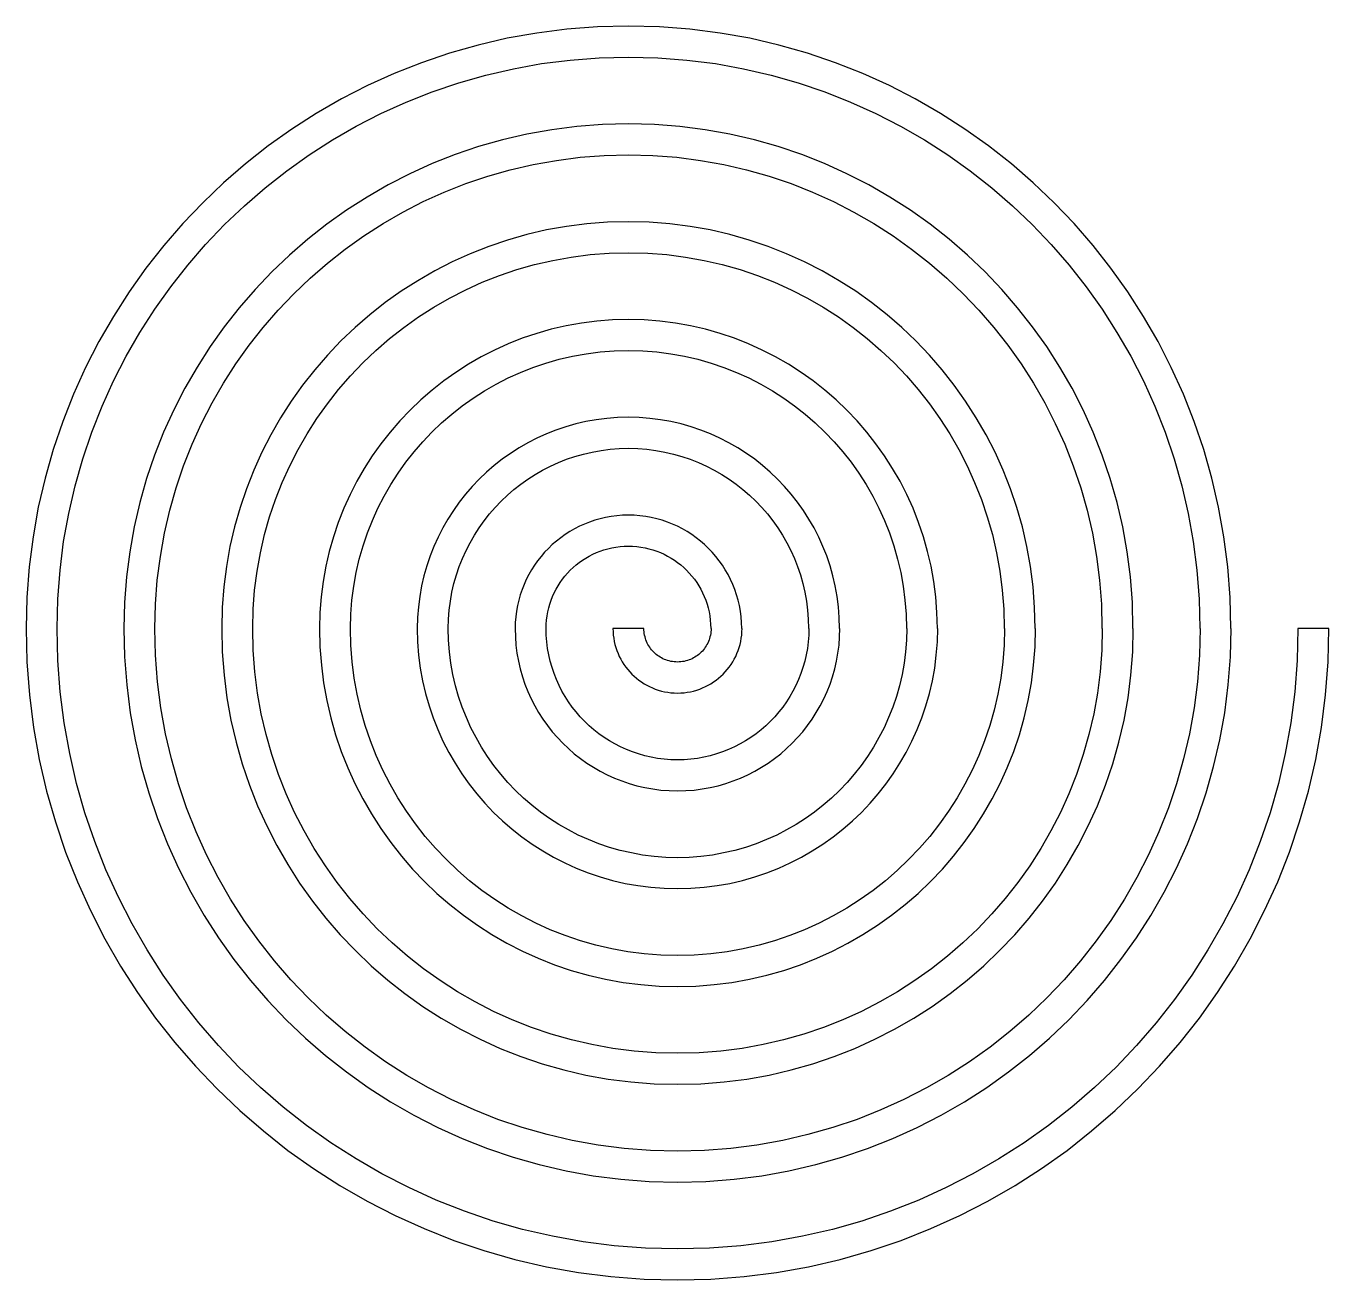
# Model space of a CAD drawing. Extents: x 66.5 to 151.5, y -172.7 to -90.7.
# Drawn here: x 69.6 to 151.5, y -172.7 to -93.8 of the extents above; entities that cross this region are included whole.
import ezdxf

# ---------------------------------------------------------------- set-up
doc = ezdxf.new("R2010")
doc.units = 0
doc.layers.add('LAYER_1', color=7, linetype='CONTINUOUS')

# ---------------------------------------------------------------- blocks, each defined once
blk = doc.blocks.new('BLOCK_3')
at = {"layer": 'LAYER_1'}
blk.add_lwpolyline([(149.591, -131.704), (149.54, -133.709), (149.389, -135.688), (149.14, -137.639), (148.797, -139.559), (148.36, -141.445), (147.834, -143.296), (147.219, -145.108), (146.519, -146.88), (145.737, -148.608), (144.874, -150.29), (143.933, -151.925), (142.917, -153.508), (141.828, -155.038), (140.668, -156.513), (139.441, -157.93), (138.148, -159.286), (136.792, -160.579), (135.375, -161.806), (133.9, -162.966), (132.37, -164.055), (130.786, -165.071), (129.152, -166.012), (127.47, -166.875), (125.742, -167.657), (123.97, -168.357), (122.158, -168.972), (120.307, -169.498), (118.421, -169.935), (116.501, -170.279), (114.55, -170.527), (112.571, -170.678), (110.566, -170.729), (108.561, -170.678), (106.581, -170.527), (104.63, -170.279), (102.711, -169.935), (100.824, -169.498), (98.974, -168.972), (97.161, -168.357), (95.39, -167.657), (93.662, -166.875), (91.979, -166.012), (90.345, -165.071), (88.762, -164.055), (87.231, -162.966), (85.757, -161.806), (84.34, -160.579), (82.984, -159.286), (81.691, -157.93), (80.463, -156.513), (79.304, -155.038), (78.215, -153.508), (77.198, -151.925), (76.258, -150.29), (75.395, -148.608), (74.612, -146.88), (73.913, -145.108), (73.298, -143.296), (72.771, -141.445), (72.335, -139.559), (71.991, -137.639), (71.743, -135.688), (71.592, -133.709), (71.541, -131.704), (71.588, -129.857), (71.727, -128.034), (71.956, -126.238), (72.272, -124.47), (72.674, -122.733), (73.159, -121.029), (73.725, -119.36), (74.369, -117.728), (75.09, -116.136), (75.885, -114.587), (76.751, -113.082), (77.687, -111.624), (78.69, -110.215), (79.758, -108.856), (80.888, -107.552), (82.079, -106.303), (83.328, -105.112), (84.632, -103.982), (85.99, -102.914), (87.4, -101.911), (88.858, -100.975), (90.363, -100.109), (91.913, -99.314), (93.504, -98.594), (95.135, -97.949), (96.804, -97.383), (98.509, -96.898), (100.246, -96.496), (102.014, -96.18), (103.81, -95.951), (105.633, -95.812), (107.48, -95.765), (109.326, -95.812), (111.149, -95.951), (112.946, -96.18), (114.714, -96.496), (116.451, -96.898), (118.155, -97.383), (119.824, -97.949), (121.456, -98.594), (123.047, -99.314), (124.596, -100.109), (126.102, -100.975), (127.56, -101.911), (128.969, -102.914), (130.327, -103.982), (131.632, -105.112), (132.881, -106.303), (134.071, -107.552), (135.202, -108.856), (136.27, -110.215), (137.273, -111.624), (138.209, -113.082), (139.075, -114.587), (139.87, -116.136), (140.59, -117.728), (141.235, -119.36), (141.801, -121.029), (142.286, -122.733), (142.688, -124.47), (143.004, -126.238), (143.233, -128.034), (143.372, -129.857), (143.419, -131.704), (143.419, -131.704), (143.42, -131.704), (143.421, -131.704), (143.421, -131.704), (143.422, -131.704), (143.423, -131.704), (143.424, -131.704), (143.424, -131.704), (143.425, -131.704), (143.426, -131.704), (143.426, -131.704), (143.427, -131.704), (143.427, -131.704), (143.428, -131.704), (143.428, -131.704), (143.429, -131.704), (143.43, -131.704), (143.43, -131.704), (143.431, -131.704), (143.431, -131.704), (143.432, -131.704), (143.433, -131.704), (143.433, -131.704), (143.434, -131.704), (143.435, -131.704), (143.435, -131.704), (143.436, -131.704), (143.436, -131.704), (143.437, -131.704), (143.437, -131.704), (143.438, -131.704), (143.439, -131.704), (143.396, -133.393), (143.269, -135.06), (143.059, -136.703), (142.77, -138.321), (142.402, -139.909), (141.958, -141.468), (141.441, -142.995), (140.851, -144.487), (140.192, -145.943), (139.465, -147.36), (138.673, -148.737), (137.817, -150.071), (136.9, -151.36), (135.923, -152.602), (134.889, -153.795), (133.8, -154.937), (132.658, -156.026), (131.464, -157.061), (130.222, -158.037), (128.932, -158.955), (127.598, -159.811), (126.222, -160.603), (124.805, -161.33), (123.349, -161.989), (121.857, -162.579), (120.33, -163.096), (118.771, -163.54), (117.182, -163.907), (115.565, -164.197), (113.922, -164.406), (112.254, -164.534), (110.566, -164.576), (108.877, -164.534), (107.209, -164.406), (105.566, -164.197), (103.949, -163.907), (102.36, -163.54), (100.801, -163.096), (99.274, -162.579), (97.782, -161.989), (96.327, -161.33), (94.91, -160.603), (93.533, -159.811), (92.199, -158.955), (90.91, -158.037), (89.668, -157.061), (88.474, -156.026), (87.332, -154.937), (86.243, -153.795), (85.209, -152.602), (84.232, -151.36), (83.315, -150.071), (82.459, -148.737), (81.666, -147.36), (80.94, -145.943), (80.28, -144.487), (79.691, -142.995), (79.174, -141.468), (78.73, -139.909), (78.362, -138.321), (78.072, -136.703), (77.863, -135.06), (77.736, -133.393), (77.693, -131.704), (77.732, -130.173), (77.847, -128.663), (78.037, -127.174), (78.299, -125.708), (78.632, -124.268), (79.034, -122.856), (79.503, -121.473), (80.038, -120.121), (80.635, -118.802), (81.293, -117.517), (82.011, -116.27), (82.787, -115.061), (83.618, -113.893), (84.503, -112.768), (85.44, -111.686), (86.427, -110.651), (87.462, -109.664), (88.543, -108.727), (89.669, -107.842), (90.837, -107.011), (92.046, -106.235), (93.293, -105.517), (94.577, -104.859), (95.897, -104.261), (97.249, -103.727), (98.632, -103.258), (100.044, -102.856), (101.484, -102.523), (102.95, -102.261), (104.439, -102.071), (105.949, -101.956), (107.48, -101.917), (109.01, -101.956), (110.521, -102.071), (112.01, -102.261), (113.475, -102.523), (114.915, -102.856), (116.328, -103.258), (117.711, -103.727), (119.063, -104.261), (120.382, -104.859), (121.666, -105.517), (122.914, -106.235), (124.122, -107.011), (125.291, -107.842), (126.416, -108.727), (127.498, -109.664), (128.532, -110.651), (129.519, -111.686), (130.456, -112.768), (131.341, -113.893), (132.173, -115.061), (132.948, -116.27), (133.666, -117.517), (134.325, -118.802), (134.922, -120.121), (135.456, -121.473), (135.925, -122.856), (136.327, -124.268), (136.66, -125.708), (136.923, -127.174), (137.112, -128.663), (137.228, -130.173), (137.266, -131.704), (137.267, -131.704), (137.268, -131.704), (137.269, -131.704), (137.269, -131.704), (137.269, -131.704), (137.27, -131.704), (137.271, -131.704), (137.271, -131.704), (137.272, -131.704), (137.273, -131.704), (137.273, -131.704), (137.274, -131.704), (137.275, -131.704), (137.275, -131.704), (137.276, -131.704), (137.276, -131.704), (137.277, -131.704), (137.277, -131.704), (137.278, -131.704), (137.279, -131.704), (137.28, -131.704), (137.28, -131.704), (137.281, -131.704), (137.282, -131.704), (137.282, -131.704), (137.283, -131.704), (137.284, -131.704), (137.284, -131.704), (137.284, -131.704), (137.285, -131.704), (137.286, -131.704), (137.286, -131.704), (137.252, -133.077), (137.148, -134.432), (136.978, -135.768), (136.743, -137.082), (136.444, -138.374), (136.083, -139.641), (135.662, -140.882), (135.183, -142.095), (134.648, -143.278), (134.057, -144.43), (133.413, -145.549), (132.717, -146.633), (131.971, -147.681), (131.177, -148.691), (130.337, -149.661), (129.451, -150.589), (128.523, -151.474), (127.553, -152.315), (126.543, -153.109), (125.495, -153.855), (124.411, -154.551), (123.292, -155.194), (122.14, -155.785), (120.957, -156.321), (119.744, -156.8), (118.503, -157.221), (117.236, -157.582), (115.944, -157.881), (114.63, -158.116), (113.294, -158.286), (111.938, -158.389), (110.566, -158.424), (109.193, -158.389), (107.837, -158.286), (106.502, -158.116), (105.187, -157.881), (103.896, -157.582), (102.629, -157.221), (101.388, -156.8), (100.175, -156.321), (98.992, -155.785), (97.84, -155.194), (96.721, -154.551), (95.637, -153.855), (94.589, -153.109), (93.579, -152.315), (92.609, -151.474), (91.68, -150.589), (90.795, -149.661), (89.955, -148.691), (89.161, -147.681), (88.415, -146.633), (87.719, -145.549), (87.075, -144.43), (86.485, -143.278), (85.949, -142.095), (85.469, -140.882), (85.049, -139.641), (84.688, -138.374), (84.389, -137.082), (84.154, -135.768), (83.984, -134.432), (83.88, -133.077), (83.845, -131.704), (83.876, -130.489), (83.968, -129.291), (84.118, -128.109), (84.327, -126.947), (84.591, -125.804), (84.91, -124.683), (85.282, -123.586), (85.706, -122.513), (86.18, -121.466), (86.702, -120.448), (87.272, -119.458), (87.887, -118.499), (88.547, -117.572), (89.249, -116.679), (89.992, -115.821), (90.776, -115), (91.597, -114.217), (92.455, -113.473), (93.348, -112.771), (94.275, -112.111), (95.234, -111.496), (96.223, -110.926), (97.242, -110.403), (98.289, -109.93), (99.362, -109.506), (100.459, -109.134), (101.58, -108.815), (102.723, -108.551), (103.885, -108.342), (105.067, -108.192), (106.265, -108.1), (107.48, -108.069), (108.694, -108.1), (109.893, -108.192), (111.074, -108.342), (112.237, -108.551), (113.38, -108.815), (114.5, -109.134), (115.598, -109.506), (116.671, -109.93), (117.717, -110.403), (118.736, -110.926), (119.726, -111.496), (120.685, -112.111), (121.612, -112.771), (122.505, -113.473), (123.363, -114.217), (124.184, -115), (124.967, -115.821), (125.711, -116.679), (126.413, -117.572), (127.072, -118.499), (127.688, -119.458), (128.258, -120.448), (128.78, -121.466), (129.254, -122.513), (129.678, -123.586), (130.05, -124.683), (130.369, -125.804), (130.633, -126.947), (130.841, -128.109), (130.992, -129.291), (131.084, -130.489), (131.114, -131.704), (131.115, -131.704), (131.116, -131.704), (131.116, -131.704), (131.117, -131.704), (131.117, -131.704), (131.118, -131.704), (131.118, -131.704), (131.119, -131.704), (131.12, -131.704), (131.12, -131.704), (131.121, -131.704), (131.121, -131.704), (131.122, -131.704), (131.122, -131.704), (131.123, -131.704), (131.124, -131.704), (131.125, -131.704), (131.125, -131.704), (131.126, -131.704), (131.126, -131.704), (131.127, -131.704), (131.127, -131.704), (131.128, -131.704), (131.129, -131.704), (131.129, -131.704), (131.13, -131.704), (131.131, -131.704), (131.131, -131.704), (131.131, -131.704), (131.132, -131.704), (131.133, -131.704), (131.134, -131.704), (131.107, -132.761), (131.027, -133.804), (130.896, -134.832), (130.715, -135.844), (130.485, -136.838), (130.207, -137.813), (129.884, -138.769), (129.515, -139.702), (129.102, -140.613), (128.648, -141.5), (128.152, -142.361), (127.616, -143.196), (127.042, -144.002), (126.431, -144.78), (125.784, -145.526), (125.103, -146.241), (124.388, -146.922), (123.641, -147.569), (122.864, -148.181), (122.057, -148.754), (121.223, -149.29), (120.361, -149.786), (119.475, -150.241), (118.564, -150.653), (117.63, -151.022), (116.675, -151.346), (115.7, -151.623), (114.706, -151.853), (113.694, -152.035), (112.666, -152.165), (111.623, -152.245), (110.566, -152.272), (109.509, -152.245), (108.465, -152.165), (107.437, -152.035), (106.426, -151.853), (105.432, -151.623), (104.456, -151.346), (103.501, -151.022), (102.567, -150.653), (101.656, -150.241), (100.77, -149.786), (99.909, -149.29), (99.074, -148.754), (98.267, -148.181), (97.49, -147.569), (96.743, -146.922), (96.029, -146.241), (95.347, -145.526), (94.7, -144.78), (94.089, -144.002), (93.515, -143.196), (92.98, -142.361), (92.484, -141.5), (92.029, -140.613), (91.617, -139.702), (91.248, -138.769), (90.924, -137.813), (90.646, -136.838), (90.416, -135.844), (90.235, -134.832), (90.104, -133.804), (90.025, -132.761), (89.998, -131.704), (90.02, -130.806), (90.088, -129.919), (90.2, -129.045), (90.354, -128.185), (90.549, -127.34), (90.785, -126.511), (91.06, -125.699), (91.374, -124.905), (91.724, -124.131), (92.111, -123.378), (92.532, -122.645), (92.987, -121.936), (93.475, -121.251), (93.995, -120.59), (94.545, -119.955), (95.124, -119.348), (95.731, -118.769), (96.366, -118.219), (97.027, -117.699), (97.712, -117.212), (98.421, -116.756), (99.154, -116.335), (99.907, -115.948), (100.681, -115.598), (101.475, -115.284), (102.287, -115.009), (103.116, -114.773), (103.961, -114.577), (104.821, -114.423), (105.695, -114.312), (106.582, -114.244), (107.48, -114.222), (108.378, -114.244), (109.265, -114.312), (110.139, -114.423), (110.999, -114.577), (111.844, -114.773), (112.673, -115.009), (113.485, -115.284), (114.278, -115.598), (115.052, -115.948), (115.806, -116.335), (116.538, -116.756), (117.248, -117.212), (117.933, -117.699), (118.594, -118.219), (119.228, -118.769), (119.836, -119.348), (120.415, -119.955), (120.965, -120.59), (121.484, -121.251), (121.972, -121.936), (122.427, -122.645), (122.849, -123.378), (123.235, -124.131), (123.586, -124.905), (123.899, -125.699), (124.175, -126.511), (124.411, -127.34), (124.606, -128.185), (124.76, -129.045), (124.871, -129.919), (124.939, -130.806), (124.962, -131.704), (124.963, -131.704), (124.963, -131.704), (124.964, -131.704), (124.964, -131.704), (124.965, -131.704), (124.965, -131.704), (124.966, -131.704), (124.967, -131.704), (124.967, -131.704), (124.968, -131.704), (124.969, -131.704), (124.969, -131.704), (124.97, -131.704), (124.97, -131.704), (124.971, -131.704), (124.972, -131.704), (124.972, -131.704), (124.973, -131.704), (124.974, -131.704), (124.974, -131.704), (124.974, -131.704), (124.975, -131.704), (124.976, -131.704), (124.976, -131.704), (124.977, -131.704), (124.978, -131.704), (124.979, -131.704), (124.979, -131.704), (124.979, -131.704), (124.98, -131.704), (124.981, -131.704), (124.981, -131.704), (124.963, -132.445), (124.907, -133.176), (124.815, -133.896), (124.688, -134.605), (124.527, -135.302), (124.332, -135.986), (124.105, -136.655), (123.846, -137.31), (123.557, -137.948), (123.239, -138.57), (122.891, -139.173), (122.516, -139.758), (122.114, -140.323), (121.685, -140.868), (121.232, -141.392), (120.754, -141.893), (120.253, -142.37), (119.73, -142.824), (119.185, -143.252), (118.62, -143.654), (118.035, -144.03), (117.431, -144.377), (116.81, -144.696), (116.171, -144.985), (115.517, -145.243), (114.848, -145.47), (114.164, -145.665), (113.467, -145.826), (112.758, -145.953), (112.037, -146.045), (111.306, -146.101), (110.566, -146.12), (109.825, -146.101), (109.094, -146.045), (108.373, -145.953), (107.664, -145.826), (106.968, -145.665), (106.284, -145.47), (105.614, -145.243), (104.96, -144.985), (104.321, -144.696), (103.7, -144.377), (103.096, -144.03), (102.511, -143.654), (101.946, -143.252), (101.401, -142.824), (100.878, -142.37), (100.377, -141.893), (99.899, -141.392), (99.446, -140.868), (99.018, -140.323), (98.615, -139.758), (98.24, -139.173), (97.892, -138.57), (97.574, -137.948), (97.285, -137.31), (97.026, -136.655), (96.799, -135.986), (96.605, -135.302), (96.443, -134.605), (96.316, -133.896), (96.225, -133.176), (96.169, -132.445), (96.15, -131.704), (96.165, -131.122), (96.209, -130.547), (96.281, -129.981), (96.381, -129.423), (96.507, -128.876), (96.66, -128.339), (96.839, -127.812), (97.042, -127.298), (97.269, -126.796), (97.52, -126.308), (97.793, -125.833), (98.088, -125.374), (98.404, -124.929), (98.74, -124.501), (99.097, -124.09), (99.472, -123.696), (99.866, -123.321), (100.277, -122.964), (100.705, -122.628), (101.15, -122.312), (101.609, -122.017), (102.084, -121.744), (102.572, -121.493), (103.074, -121.266), (103.588, -121.063), (104.114, -120.884), (104.652, -120.731), (105.199, -120.605), (105.757, -120.505), (106.323, -120.433), (106.898, -120.389), (107.48, -120.374), (108.062, -120.389), (108.637, -120.433), (109.203, -120.505), (109.76, -120.605), (110.308, -120.731), (110.845, -120.884), (111.372, -121.063), (111.886, -121.266), (112.387, -121.493), (112.876, -121.744), (113.35, -122.017), (113.81, -122.312), (114.255, -122.628), (114.682, -122.964), (115.094, -123.321), (115.488, -123.696), (115.863, -124.09), (116.219, -124.501), (116.556, -124.929), (116.872, -125.374), (117.167, -125.833), (117.44, -126.308), (117.691, -126.796), (117.918, -127.298), (118.121, -127.812), (118.299, -128.339), (118.452, -128.876), (118.579, -129.423), (118.679, -129.981), (118.751, -130.547), (118.795, -131.122), (118.81, -131.704), (118.81, -131.704), (118.811, -131.704), (118.812, -131.704), (118.812, -131.704), (118.812, -131.704), (118.813, -131.704), (118.814, -131.704), (118.815, -131.704), (118.815, -131.704), (118.816, -131.704), (118.817, -131.704), (118.817, -131.704), (118.817, -131.704), (118.818, -131.704), (118.819, -131.704), (118.819, -131.704), (118.82, -131.704), (118.821, -131.704), (118.821, -131.704), (118.822, -131.704), (118.822, -131.704), (118.823, -131.704), (118.823, -131.704), (118.824, -131.704), (118.825, -131.704), (118.826, -131.704), (118.826, -131.704), (118.827, -131.704), (118.827, -131.704), (118.828, -131.704), (118.828, -131.704), (118.829, -131.704), (118.818, -132.128), (118.786, -132.548), (118.734, -132.961), (118.661, -133.367), (118.569, -133.766), (118.457, -134.158), (118.327, -134.542), (118.179, -134.917), (118.013, -135.283), (117.83, -135.639), (117.631, -135.985), (117.416, -136.321), (117.185, -136.645), (116.94, -136.957), (116.68, -137.257), (116.406, -137.544), (116.119, -137.818), (115.819, -138.078), (115.507, -138.323), (115.183, -138.554), (114.848, -138.769), (114.501, -138.968), (114.145, -139.151), (113.779, -139.317), (113.404, -139.465), (113.02, -139.595), (112.628, -139.707), (112.229, -139.799), (111.822, -139.872), (111.409, -139.924), (110.99, -139.956), (110.566, -139.967), (110.141, -139.956), (109.722, -139.924), (109.309, -139.872), (108.902, -139.799), (108.503, -139.707), (108.111, -139.595), (107.728, -139.465), (107.352, -139.317), (106.986, -139.151), (106.63, -138.968), (106.284, -138.769), (105.949, -138.554), (105.625, -138.323), (105.312, -138.078), (105.012, -137.818), (104.725, -137.544), (104.452, -137.257), (104.192, -136.957), (103.946, -136.645), (103.716, -136.321), (103.5, -135.985), (103.301, -135.639), (103.118, -135.283), (102.953, -134.917), (102.805, -134.542), (102.675, -134.158), (102.563, -133.766), (102.47, -133.367), (102.398, -132.961), (102.345, -132.548), (102.313, -132.128), (102.302, -131.704), (102.309, -131.438), (102.329, -131.175), (102.362, -130.916), (102.408, -130.662), (102.466, -130.411), (102.536, -130.166), (102.617, -129.925), (102.71, -129.691), (102.814, -129.461), (102.928, -129.238), (103.053, -129.021), (103.188, -128.811), (103.332, -128.608), (103.486, -128.412), (103.649, -128.224), (103.821, -128.045), (104.001, -127.873), (104.189, -127.71), (104.384, -127.556), (104.587, -127.412), (104.797, -127.277), (105.014, -127.152), (105.237, -127.038), (105.467, -126.934), (105.701, -126.841), (105.942, -126.76), (106.188, -126.69), (106.438, -126.632), (106.693, -126.586), (106.951, -126.553), (107.214, -126.533), (107.48, -126.526), (107.745, -126.533), (108.008, -126.553), (108.267, -126.586), (108.522, -126.632), (108.772, -126.69), (109.018, -126.76), (109.258, -126.841), (109.493, -126.934), (109.722, -127.038), (109.945, -127.152), (110.163, -127.277), (110.372, -127.412), (110.575, -127.556), (110.771, -127.71), (110.959, -127.873), (111.139, -128.045), (111.31, -128.224), (111.473, -128.412), (111.627, -128.608), (111.772, -128.811), (111.907, -129.021), (112.031, -129.238), (112.146, -129.461), (112.25, -129.691), (112.343, -129.925), (112.424, -130.166), (112.494, -130.411), (112.552, -130.662), (112.598, -130.916), (112.63, -131.175), (112.651, -131.438), (112.657, -131.704), (112.657, -131.704), (112.658, -131.704), (112.659, -131.704), (112.66, -131.704), (112.66, -131.704), (112.661, -131.704), (112.662, -131.704), (112.662, -131.704), (112.663, -131.704), (112.664, -131.704), (112.664, -131.704), (112.665, -131.704), (112.665, -131.704), (112.666, -131.704), (112.666, -131.704), (112.667, -131.704), (112.668, -131.704), (112.668, -131.704), (112.669, -131.704), (112.67, -131.704), (112.67, -131.704), (112.671, -131.704), (112.671, -131.704), (112.672, -131.704), (112.673, -131.704), (112.673, -131.704), (112.674, -131.704), (112.674, -131.704), (112.675, -131.704), (112.675, -131.704), (112.676, -131.704), (112.677, -131.704), (112.674, -131.812), (112.666, -131.919), (112.652, -132.025), (112.634, -132.129), (112.61, -132.231), (112.582, -132.331), (112.549, -132.429), (112.511, -132.525), (112.468, -132.618), (112.421, -132.709), (112.37, -132.798), (112.316, -132.883), (112.257, -132.966), (112.194, -133.046), (112.128, -133.122), (112.058, -133.196), (111.984, -133.266), (111.908, -133.332), (111.828, -133.395), (111.745, -133.454), (111.659, -133.509), (111.571, -133.56), (111.48, -133.606), (111.387, -133.649), (111.291, -133.687), (111.193, -133.72), (111.093, -133.748), (110.991, -133.772), (110.887, -133.79), (110.781, -133.804), (110.674, -133.812), (110.566, -133.815), (110.457, -133.812), (110.35, -133.804), (110.245, -133.79), (110.141, -133.772), (110.039, -133.748), (109.939, -133.72), (109.841, -133.687), (109.745, -133.649), (109.652, -133.606), (109.56, -133.56), (109.472, -133.509), (109.386, -133.454), (109.303, -133.395), (109.224, -133.332), (109.147, -133.266), (109.074, -133.196), (109.004, -133.122), (108.937, -133.046), (108.875, -132.966), (108.816, -132.883), (108.761, -132.798), (108.71, -132.709), (108.663, -132.618), (108.621, -132.525), (108.583, -132.429), (108.55, -132.331), (108.522, -132.231), (108.498, -132.129), (108.479, -132.025), (108.466, -131.919), (108.458, -131.812), (108.455, -131.704), (108.394, -131.704), (108.333, -131.704), (108.272, -131.704), (108.211, -131.704), (108.15, -131.704), (108.089, -131.704), (108.028, -131.704), (107.967, -131.704), (107.906, -131.704), (107.845, -131.704), (107.784, -131.704), (107.723, -131.704), (107.662, -131.704), (107.601, -131.704), (107.541, -131.704), (107.48, -131.704), (107.419, -131.704), (107.358, -131.704), (107.297, -131.704), (107.236, -131.704), (107.175, -131.704), (107.114, -131.704), (107.053, -131.704), (106.992, -131.704), (106.931, -131.704), (106.87, -131.704), (106.809, -131.704), (106.748, -131.704), (106.687, -131.704), (106.626, -131.704), (106.566, -131.704), (106.505, -131.704), (106.51, -131.912), (106.526, -132.118), (106.552, -132.321), (106.588, -132.521), (106.633, -132.717), (106.688, -132.91), (106.752, -133.099), (106.825, -133.283), (106.906, -133.463), (106.996, -133.638), (107.094, -133.808), (107.199, -133.973), (107.313, -134.132), (107.433, -134.285), (107.561, -134.433), (107.695, -134.574), (107.836, -134.708), (107.984, -134.836), (108.137, -134.957), (108.297, -135.07), (108.461, -135.176), (108.632, -135.274), (108.807, -135.364), (108.986, -135.445), (109.171, -135.518), (109.359, -135.582), (109.552, -135.637), (109.748, -135.682), (109.948, -135.718), (110.151, -135.744), (110.357, -135.759), (110.566, -135.765), (110.774, -135.759), (110.98, -135.744), (111.183, -135.718), (111.383, -135.682), (111.579, -135.637), (111.772, -135.582), (111.961, -135.518), (112.145, -135.445), (112.325, -135.364), (112.5, -135.274), (112.67, -135.176), (112.835, -135.07), (112.994, -134.957), (113.147, -134.836), (113.295, -134.708), (113.436, -134.574), (113.571, -134.433), (113.698, -134.285), (113.819, -134.132), (113.932, -133.973), (114.038, -133.808), (114.136, -133.638), (114.226, -133.463), (114.307, -133.283), (114.38, -133.099), (114.444, -132.91), (114.499, -132.717), (114.544, -132.521), (114.58, -132.321), (114.606, -132.118), (114.622, -131.912), (114.627, -131.704), (114.626, -131.704), (114.625, -131.704), (114.625, -131.704), (114.624, -131.704), (114.624, -131.704), (114.623, -131.704), (114.623, -131.704), (114.622, -131.704), (114.621, -131.704), (114.62, -131.704), (114.62, -131.704), (114.619, -131.704), (114.619, -131.704), (114.618, -131.704), (114.618, -131.704), (114.617, -131.704), (114.616, -131.704), (114.616, -131.704), (114.615, -131.704), (114.615, -131.704), (114.614, -131.704), (114.614, -131.704), (114.613, -131.704), (114.612, -131.704), (114.612, -131.704), (114.611, -131.704), (114.61, -131.704), (114.609, -131.704), (114.609, -131.704), (114.608, -131.704), (114.607, -131.704), (114.607, -131.704), (114.598, -131.338), (114.57, -130.976), (114.525, -130.62), (114.462, -130.269), (114.382, -129.925), (114.286, -129.587), (114.174, -129.256), (114.046, -128.932), (113.903, -128.617), (113.745, -128.309), (113.574, -128.011), (113.388, -127.722), (113.189, -127.442), (112.978, -127.173), (112.754, -126.914), (112.517, -126.666), (112.27, -126.43), (112.011, -126.206), (111.741, -125.994), (111.462, -125.795), (111.173, -125.61), (110.874, -125.438), (110.567, -125.28), (110.251, -125.137), (109.928, -125.01), (109.597, -124.897), (109.259, -124.801), (108.914, -124.721), (108.564, -124.659), (108.207, -124.613), (107.846, -124.586), (107.48, -124.576), (107.114, -124.586), (106.752, -124.613), (106.396, -124.659), (106.045, -124.721), (105.701, -124.801), (105.363, -124.897), (105.032, -125.01), (104.708, -125.137), (104.393, -125.28), (104.085, -125.438), (103.787, -125.61), (103.498, -125.795), (103.218, -125.994), (102.949, -126.206), (102.69, -126.43), (102.442, -126.666), (102.206, -126.914), (101.982, -127.173), (101.77, -127.442), (101.571, -127.722), (101.386, -128.011), (101.214, -128.309), (101.056, -128.617), (100.913, -128.932), (100.786, -129.256), (100.673, -129.587), (100.577, -129.925), (100.497, -130.269), (100.435, -130.62), (100.389, -130.976), (100.362, -131.338), (100.352, -131.704), (100.366, -132.229), (100.405, -132.747), (100.47, -133.257), (100.56, -133.76), (100.675, -134.253), (100.812, -134.738), (100.973, -135.212), (101.156, -135.676), (101.361, -136.128), (101.587, -136.568), (101.833, -136.996), (102.099, -137.41), (102.384, -137.81), (102.688, -138.196), (103.009, -138.567), (103.347, -138.922), (103.702, -139.26), (104.073, -139.582), (104.459, -139.885), (104.859, -140.17), (105.274, -140.436), (105.701, -140.682), (106.142, -140.908), (106.594, -141.113), (107.057, -141.296), (107.532, -141.457), (108.016, -141.595), (108.51, -141.709), (109.012, -141.799), (109.523, -141.864), (110.041, -141.904), (110.566, -141.917), (111.091, -141.904), (111.608, -141.864), (112.119, -141.799), (112.621, -141.709), (113.115, -141.595), (113.599, -141.457), (114.074, -141.296), (114.537, -141.113), (114.99, -140.908), (115.43, -140.682), (115.858, -140.436), (116.272, -140.17), (116.672, -139.885), (117.059, -139.582), (117.429, -139.26), (117.784, -138.922), (118.122, -138.567), (118.444, -138.196), (118.747, -137.81), (119.032, -137.41), (119.298, -136.996), (119.544, -136.568), (119.77, -136.128), (119.975, -135.676), (120.158, -135.212), (120.319, -134.738), (120.457, -134.253), (120.571, -133.76), (120.661, -133.257), (120.726, -132.747), (120.765, -132.229), (120.779, -131.704), (120.778, -131.704), (120.778, -131.704), (120.777, -131.704), (120.777, -131.704), (120.776, -131.704), (120.775, -131.704), (120.775, -131.704), (120.774, -131.704), (120.773, -131.704), (120.773, -131.704), (120.772, -131.704), (120.772, -131.704), (120.771, -131.704), (120.771, -131.704), (120.77, -131.704), (120.769, -131.704), (120.769, -131.704), (120.768, -131.704), (120.767, -131.704), (120.767, -131.704), (120.767, -131.704), (120.766, -131.704), (120.765, -131.704), (120.764, -131.704), (120.764, -131.704), (120.763, -131.704), (120.762, -131.704), (120.762, -131.704), (120.762, -131.704), (120.761, -131.704), (120.76, -131.704), (120.76, -131.704), (120.742, -131.022), (120.691, -130.348), (120.606, -129.684), (120.489, -129.031), (120.341, -128.389), (120.162, -127.759), (119.952, -127.143), (119.714, -126.54), (119.448, -125.952), (119.155, -125.379), (118.835, -124.823), (118.489, -124.284), (118.118, -123.764), (117.723, -123.262), (117.306, -122.78), (116.866, -122.318), (116.404, -121.878), (115.922, -121.46), (115.42, -121.066), (114.9, -120.695), (114.361, -120.349), (113.805, -120.029), (113.232, -119.736), (112.644, -119.469), (112.041, -119.231), (111.424, -119.022), (110.794, -118.843), (110.153, -118.694), (109.499, -118.578), (108.835, -118.493), (108.162, -118.441), (107.48, -118.424), (106.797, -118.441), (106.124, -118.493), (105.46, -118.578), (104.807, -118.694), (104.165, -118.843), (103.535, -119.022), (102.919, -119.231), (102.316, -119.469), (101.728, -119.736), (101.155, -120.029), (100.599, -120.349), (100.06, -120.695), (99.539, -121.066), (99.038, -121.46), (98.556, -121.878), (98.094, -122.318), (97.654, -122.78), (97.237, -123.262), (96.842, -123.764), (96.471, -124.284), (96.125, -124.823), (95.805, -125.379), (95.512, -125.952), (95.245, -126.54), (95.007, -127.143), (94.798, -127.759), (94.619, -128.389), (94.47, -129.031), (94.353, -129.684), (94.269, -130.348), (94.218, -131.022), (94.2, -131.704), (94.222, -132.545), (94.285, -133.375), (94.389, -134.193), (94.533, -134.998), (94.716, -135.789), (94.937, -136.565), (95.195, -137.325), (95.488, -138.068), (95.816, -138.793), (96.178, -139.498), (96.573, -140.183), (96.999, -140.848), (97.456, -141.489), (97.942, -142.108), (98.457, -142.702), (98.999, -143.271), (99.567, -143.813), (100.162, -144.328), (100.78, -144.814), (101.422, -145.271), (102.086, -145.697), (102.771, -146.091), (103.477, -146.453), (104.201, -146.781), (104.944, -147.075), (105.704, -147.332), (106.48, -147.553), (107.271, -147.736), (108.077, -147.88), (108.895, -147.985), (109.725, -148.048), (110.566, -148.069), (111.407, -148.048), (112.236, -147.985), (113.055, -147.88), (113.86, -147.736), (114.651, -147.553), (115.427, -147.332), (116.187, -147.075), (116.93, -146.781), (117.655, -146.453), (118.36, -146.091), (119.045, -145.697), (119.71, -145.271), (120.351, -144.814), (120.97, -144.328), (121.564, -143.813), (122.133, -143.271), (122.675, -142.702), (123.189, -142.108), (123.676, -141.489), (124.132, -140.848), (124.559, -140.183), (124.953, -139.498), (125.315, -138.793), (125.643, -138.068), (125.936, -137.325), (126.194, -136.565), (126.415, -135.789), (126.598, -134.998), (126.742, -134.193), (126.846, -133.375), (126.91, -132.545), (126.931, -131.704), (126.93, -131.704), (126.93, -131.704), (126.929, -131.704), (126.929, -131.704), (126.928, -131.704), (126.928, -131.704), (126.927, -131.704), (126.926, -131.704), (126.926, -131.704), (126.925, -131.704), (126.924, -131.704), (126.924, -131.704), (126.924, -131.704), (126.923, -131.704), (126.922, -131.704), (126.922, -131.704), (126.921, -131.704), (126.92, -131.704), (126.919, -131.704), (126.919, -131.704), (126.919, -131.704), (126.918, -131.704), (126.917, -131.704), (126.917, -131.704), (126.916, -131.704), (126.915, -131.704), (126.915, -131.704), (126.914, -131.704), (126.914, -131.704), (126.913, -131.704), (126.913, -131.704), (126.912, -131.704), (126.886, -130.705), (126.811, -129.72), (126.688, -128.748), (126.516, -127.792), (126.299, -126.853), (126.037, -125.932), (125.731, -125.029), (125.382, -124.147), (124.993, -123.287), (124.563, -122.449), (124.094, -121.635), (123.589, -120.847), (123.046, -120.085), (122.469, -119.35), (121.858, -118.645), (121.214, -117.97), (120.539, -117.326), (119.834, -116.715), (119.099, -116.137), (118.337, -115.595), (117.548, -115.089), (116.735, -114.62), (115.897, -114.191), (115.036, -113.801), (114.154, -113.453), (113.252, -113.147), (112.33, -112.885), (111.391, -112.667), (110.435, -112.496), (109.464, -112.372), (108.478, -112.297), (107.48, -112.272), (106.481, -112.297), (105.496, -112.372), (104.524, -112.496), (103.568, -112.667), (102.629, -112.885), (101.708, -113.147), (100.805, -113.453), (99.923, -113.801), (99.063, -114.191), (98.225, -114.62), (97.411, -115.089), (96.623, -115.595), (95.861, -116.137), (95.126, -116.715), (94.421, -117.326), (93.746, -117.97), (93.102, -118.645), (92.491, -119.35), (91.913, -120.085), (91.371, -120.847), (90.865, -121.635), (90.397, -122.449), (89.967, -123.287), (89.577, -124.147), (89.229, -125.029), (88.923, -125.932), (88.661, -126.853), (88.443, -127.792), (88.272, -128.748), (88.148, -129.72), (88.073, -130.705), (88.048, -131.704), (88.077, -132.861), (88.164, -134.003), (88.308, -135.129), (88.506, -136.236), (88.758, -137.325), (89.062, -138.393), (89.416, -139.438), (89.82, -140.46), (90.272, -141.458), (90.77, -142.428), (91.312, -143.371), (91.899, -144.285), (92.527, -145.168), (93.196, -146.019), (93.904, -146.836), (94.65, -147.619), (95.433, -148.365), (96.25, -149.074), (97.101, -149.743), (97.984, -150.371), (98.898, -150.957), (99.841, -151.5), (100.812, -151.998), (101.809, -152.45), (102.831, -152.853), (103.877, -153.208), (104.945, -153.512), (106.033, -153.764), (107.141, -153.962), (108.267, -154.105), (109.409, -154.193), (110.566, -154.222), (111.722, -154.193), (112.865, -154.105), (113.99, -153.962), (115.098, -153.764), (116.187, -153.512), (117.254, -153.208), (118.3, -152.853), (119.322, -152.45), (120.319, -151.998), (121.29, -151.5), (122.233, -150.957), (123.147, -150.371), (124.03, -149.743), (124.881, -149.074), (125.698, -148.365), (126.481, -147.619), (127.227, -146.836), (127.935, -146.019), (128.604, -145.168), (129.233, -144.285), (129.819, -143.371), (130.362, -142.428), (130.86, -141.458), (131.311, -140.46), (131.715, -139.438), (132.07, -138.393), (132.373, -137.325), (132.625, -136.236), (132.824, -135.129), (132.967, -134.003), (133.054, -132.861), (133.083, -131.704), (133.083, -131.704), (133.082, -131.704), (133.081, -131.704), (133.081, -131.704), (133.081, -131.704), (133.08, -131.704), (133.079, -131.704), (133.079, -131.704), (133.078, -131.704), (133.077, -131.704), (133.077, -131.704), (133.076, -131.704), (133.076, -131.704), (133.075, -131.704), (133.074, -131.704), (133.074, -131.704), (133.073, -131.704), (133.072, -131.704), (133.072, -131.704), (133.071, -131.704), (133.071, -131.704), (133.07, -131.704), (133.07, -131.704), (133.069, -131.704), (133.068, -131.704), (133.068, -131.704), (133.067, -131.704), (133.067, -131.704), (133.066, -131.704), (133.066, -131.704), (133.065, -131.704), (133.064, -131.704), (133.031, -130.389), (132.932, -129.092), (132.769, -127.813), (132.544, -126.554), (132.257, -125.317), (131.912, -124.104), (131.509, -122.916), (131.05, -121.755), (130.538, -120.622), (129.972, -119.519), (129.355, -118.447), (128.689, -117.409), (127.975, -116.406), (127.215, -115.439), (126.41, -114.51), (125.562, -113.621), (124.673, -112.774), (123.744, -111.969), (122.777, -111.209), (121.774, -110.495), (120.736, -109.829), (119.665, -109.212), (118.562, -108.646), (117.429, -108.133), (116.268, -107.674), (115.079, -107.272), (113.866, -106.926), (112.63, -106.64), (111.371, -106.415), (110.092, -106.252), (108.794, -106.153), (107.48, -106.12), (106.165, -106.153), (104.868, -106.252), (103.589, -106.415), (102.33, -106.64), (101.093, -106.926), (99.88, -107.272), (98.692, -107.674), (97.531, -108.133), (96.398, -108.646), (95.295, -109.212), (94.223, -109.829), (93.185, -110.495), (92.182, -111.209), (91.215, -111.969), (90.286, -112.774), (89.397, -113.621), (88.55, -114.51), (87.745, -115.439), (86.985, -116.406), (86.271, -117.409), (85.604, -118.447), (84.988, -119.519), (84.422, -120.622), (83.909, -121.755), (83.45, -122.916), (83.048, -124.104), (82.702, -125.317), (82.416, -126.554), (82.191, -127.813), (82.028, -129.092), (81.929, -130.389), (81.895, -131.704), (81.933, -133.177), (82.044, -134.631), (82.226, -136.064), (82.479, -137.475), (82.8, -138.861), (83.187, -140.22), (83.638, -141.551), (84.152, -142.853), (84.727, -144.123), (85.361, -145.358), (86.052, -146.559), (86.799, -147.723), (87.599, -148.847), (88.45, -149.93), (89.352, -150.971), (90.302, -151.967), (91.299, -152.918), (92.339, -153.819), (93.423, -154.671), (94.547, -155.471), (95.71, -156.218), (96.911, -156.909), (98.147, -157.543), (99.417, -158.118), (100.718, -158.632), (102.049, -159.083), (103.409, -159.47), (104.795, -159.791), (106.205, -160.043), (107.638, -160.226), (109.092, -160.337), (110.566, -160.374), (112.039, -160.337), (113.493, -160.226), (114.926, -160.043), (116.336, -159.791), (117.722, -159.47), (119.082, -159.083), (120.413, -158.632), (121.715, -158.118), (122.985, -157.543), (124.221, -156.909), (125.421, -156.218), (126.585, -155.471), (127.709, -154.671), (128.792, -153.819), (129.833, -152.918), (130.829, -151.967), (131.779, -150.971), (132.681, -149.93), (133.533, -148.847), (134.333, -147.723), (135.08, -146.559), (135.771, -145.358), (136.405, -144.123), (136.98, -142.853), (137.494, -141.551), (137.945, -140.22), (138.332, -138.861), (138.653, -137.475), (138.906, -136.064), (139.088, -134.631), (139.199, -133.177), (139.236, -131.704), (139.236, -131.704), (139.235, -131.704), (139.234, -131.704), (139.234, -131.704), (139.234, -131.704), (139.233, -131.704), (139.232, -131.704), (139.232, -131.704), (139.231, -131.704), (139.23, -131.704), (139.229, -131.704), (139.229, -131.704), (139.228, -131.704), (139.227, -131.704), (139.227, -131.704), (139.226, -131.704), (139.226, -131.704), (139.225, -131.704), (139.225, -131.704), (139.224, -131.704), (139.223, -131.704), (139.223, -131.704), (139.222, -131.704), (139.221, -131.704), (139.221, -131.704), (139.22, -131.704), (139.219, -131.704), (139.219, -131.704), (139.218, -131.704), (139.218, -131.704), (139.217, -131.704), (139.216, -131.704), (139.175, -130.073), (139.052, -128.464), (138.85, -126.877), (138.57, -125.316), (138.215, -123.782), (137.787, -122.277), (137.287, -120.803), (136.718, -119.362), (136.082, -117.957), (135.38, -116.589), (134.615, -115.26), (133.789, -113.972), (132.903, -112.727), (131.96, -111.528), (130.962, -110.376), (129.911, -109.273), (128.808, -108.222), (127.656, -107.223), (126.456, -106.28), (125.212, -105.395), (123.924, -104.568), (122.595, -103.803), (121.227, -103.101), (119.821, -102.465), (118.381, -101.896), (116.907, -101.396), (115.402, -100.968), (113.868, -100.613), (112.306, -100.333), (110.72, -100.131), (109.11, -100.008), (107.48, -99.967), (105.849, -100.008), (104.24, -100.131), (102.653, -100.333), (101.092, -100.613), (99.558, -100.968), (98.053, -101.396), (96.579, -101.896), (95.138, -102.465), (93.733, -103.101), (92.365, -103.803), (91.036, -104.568), (89.748, -105.395), (88.503, -106.28), (87.304, -107.223), (86.152, -108.222), (85.049, -109.273), (83.998, -110.376), (82.999, -111.528), (82.056, -112.727), (81.171, -113.972), (80.344, -115.26), (79.579, -116.589), (78.878, -117.957), (78.241, -119.362), (77.672, -120.803), (77.172, -122.277), (76.744, -123.782), (76.389, -125.316), (76.109, -126.877), (75.907, -128.464), (75.784, -130.073), (75.743, -131.704), (75.788, -133.493), (75.923, -135.259), (76.145, -137), (76.452, -138.713), (76.841, -140.396), (77.311, -142.048), (77.86, -143.665), (78.484, -145.245), (79.182, -146.787), (79.952, -148.289), (80.792, -149.747), (81.698, -151.16), (82.67, -152.526), (83.705, -153.842), (84.8, -155.106), (85.954, -156.315), (87.164, -157.469), (88.428, -158.564), (89.744, -159.599), (91.109, -160.571), (92.522, -161.478), (93.981, -162.317), (95.482, -163.087), (97.024, -163.785), (98.605, -164.41), (100.222, -164.958), (101.873, -165.428), (103.556, -165.818), (105.269, -166.125), (107.01, -166.346), (108.776, -166.481), (110.566, -166.526), (112.355, -166.481), (114.121, -166.346), (115.862, -166.125), (117.575, -165.818), (119.258, -165.428), (120.909, -164.958), (122.526, -164.41), (124.107, -163.785), (125.65, -163.087), (127.151, -162.317), (128.609, -161.478), (130.022, -160.571), (131.388, -159.599), (132.704, -158.564), (133.968, -157.469), (135.178, -156.315), (136.331, -155.106), (137.427, -153.842), (138.461, -152.526), (139.433, -151.16), (140.34, -149.747), (141.179, -148.289), (141.949, -146.787), (142.648, -145.245), (143.272, -143.665), (143.82, -142.048), (144.29, -140.396), (144.68, -138.713), (144.987, -137), (145.208, -135.259), (145.343, -133.493), (145.389, -131.704), (145.388, -131.704), (145.387, -131.704), (145.387, -131.704), (145.386, -131.704), (145.386, -131.704), (145.385, -131.704), (145.385, -131.704), (145.384, -131.704), (145.383, -131.704), (145.382, -131.704), (145.382, -131.704), (145.381, -131.704), (145.381, -131.704), (145.38, -131.704), (145.38, -131.704), (145.379, -131.704), (145.378, -131.704), (145.378, -131.704), (145.377, -131.704), (145.377, -131.704), (145.376, -131.704), (145.376, -131.704), (145.375, -131.704), (145.374, -131.704), (145.373, -131.704), (145.373, -131.704), (145.372, -131.704), (145.371, -131.704), (145.371, -131.704), (145.37, -131.704), (145.369, -131.704), (145.369, -131.704), (145.32, -129.757), (145.173, -127.835), (144.931, -125.941), (144.598, -124.077), (144.175, -122.246), (143.663, -120.449), (143.066, -118.69), (142.387, -116.97), (141.627, -115.292), (140.789, -113.659), (139.876, -112.072), (138.889, -110.534), (137.832, -109.049), (136.706, -107.617), (135.514, -106.241), (134.259, -104.925), (132.942, -103.669), (131.567, -102.478), (130.135, -101.352), (128.649, -100.294), (127.112, -99.308), (125.525, -98.395), (123.892, -97.557), (122.214, -96.797), (120.494, -96.118), (118.735, -95.521), (116.938, -95.01), (115.106, -94.586), (113.242, -94.252), (111.348, -94.011), (109.427, -93.864), (107.48, -93.815), (105.533, -93.864), (103.611, -94.011), (101.717, -94.252), (99.853, -94.586), (98.022, -95.01), (96.225, -95.521), (94.466, -96.118), (92.746, -96.797), (91.068, -97.557), (89.434, -98.395), (87.848, -99.308), (86.31, -100.294), (84.825, -101.352), (83.393, -102.478), (82.017, -103.669), (80.701, -104.925), (79.445, -106.241), (78.254, -107.617), (77.128, -109.049), (76.071, -110.534), (75.084, -112.072), (74.171, -113.659), (73.333, -115.292), (72.573, -116.97), (71.894, -118.69), (71.297, -120.449), (70.786, -122.246), (70.362, -124.077), (70.028, -125.941), (69.787, -127.835), (69.64, -129.757), (69.591, -131.704), (69.644, -133.809), (69.803, -135.887), (70.064, -137.936), (70.425, -139.951), (70.883, -141.932), (71.436, -143.875), (72.081, -145.778), (72.816, -147.638), (73.638, -149.452), (74.543, -151.219), (75.531, -152.935), (76.598, -154.598), (77.742, -156.205), (78.959, -157.753), (80.248, -159.24), (81.606, -160.664), (83.029, -162.022), (84.517, -163.311), (86.065, -164.528), (87.672, -165.672), (89.335, -166.739), (91.051, -167.726), (92.817, -168.632), (94.632, -169.454), (96.492, -170.189), (98.394, -170.834), (100.337, -171.387), (102.318, -171.845), (104.334, -172.206), (106.382, -172.467), (108.46, -172.626), (110.566, -172.679), (112.671, -172.626), (114.749, -172.467), (116.797, -172.206), (118.813, -171.845), (120.794, -171.387), (122.737, -170.834), (124.64, -170.189), (126.5, -169.454), (128.314, -168.632), (130.081, -167.726), (131.797, -166.739), (133.46, -165.672), (135.066, -164.528), (136.615, -163.311), (138.102, -162.022), (139.526, -160.664), (140.884, -159.24), (142.173, -157.753), (143.39, -156.205), (144.534, -154.598), (145.601, -152.935), (146.588, -151.219), (147.494, -149.452), (148.316, -147.638), (149.05, -145.778), (149.696, -143.875), (150.249, -141.932), (150.707, -139.951), (151.068, -137.936), (151.329, -135.887), (151.487, -133.809), (151.541, -131.704), (151.48, -131.704), (151.419, -131.704), (151.358, -131.704), (151.297, -131.704), (151.236, -131.704), (151.175, -131.704), (151.114, -131.704), (151.053, -131.704), (150.992, -131.704), (150.932, -131.704), (150.871, -131.704), (150.81, -131.704), (150.749, -131.704), (150.688, -131.704), (150.627, -131.704), (150.566, -131.704), (150.505, -131.704), (150.444, -131.704), (150.383, -131.704), (150.322, -131.704), (150.261, -131.704), (150.2, -131.704), (150.139, -131.704), (150.078, -131.704), (150.017, -131.704), (149.957, -131.704), (149.896, -131.704), (149.835, -131.704), (149.774, -131.704), (149.713, -131.704), (149.652, -131.704), (149.591, -131.704), (149.591, -131.704)], dxfattribs=at)

msp = doc.modelspace()

# ---------------------------------------------------------------- block references
at = {"layer": 'LAYER_1'}
msp.add_blockref('BLOCK_3', (0, 0), dxfattribs=at)

doc.saveas('drawing.dxf')
